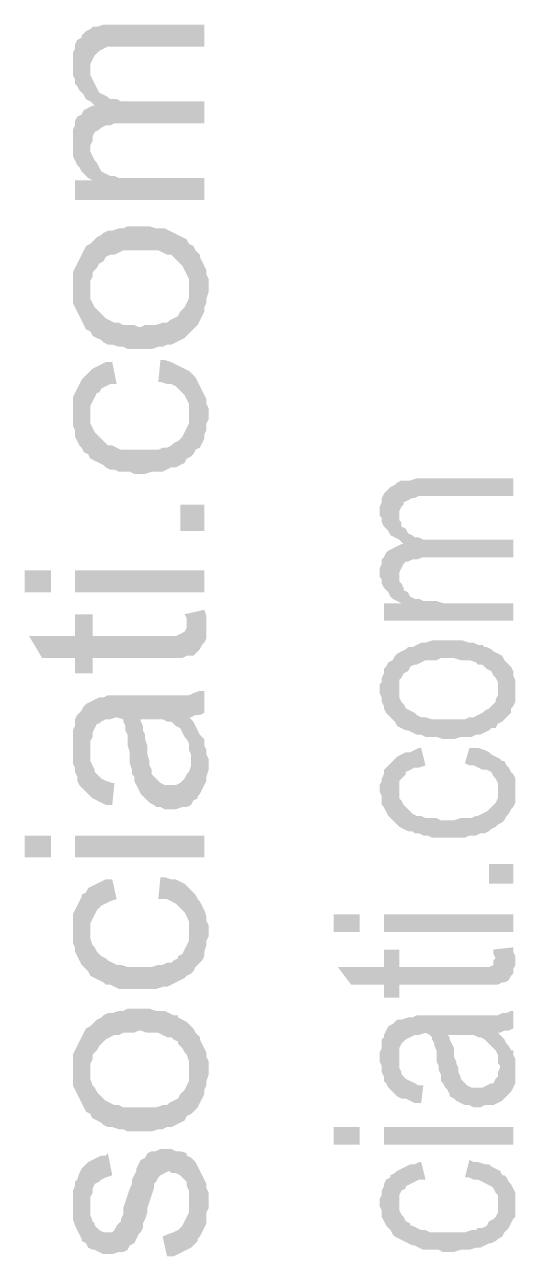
# Model space of a CAD drawing. Header units: millimetres. Extents: x -35.3 to 0.3, y 0.4 to 20.6.
# Drawn here: x -7.1902 to -7.0035, y 1.2152 to 1.6835 of the extents above; entities that cross this region are included whole.
import ezdxf

# ---------------------------------------------------------------- set-up
doc = ezdxf.new("R2010")
doc.units = ezdxf.units.MM
doc.layers.add('PDF _Riempimenti solidi', color=7, linetype='Continuous')

msp = doc.modelspace()

# ---------------------------------------------------------------- hatches: boundary and pattern name
at = {"layer": 'PDF _Riempimenti solidi', "transparency": 33554559}
for points in [[(-7.17183, 1.66851), (-7.17183, 1.66434), (-7.171, 1.66267), (-7.171, 1.66101), (-7.17017, 1.66017), (-7.16933, 1.65851), (-7.16767, 1.65684), (-7.16683, 1.65517), (-7.16517, 1.65434), (-7.16517, 1.66851), (-7.16433, 1.67017), (-7.1635, 1.67184), (-7.16267, 1.67267), (-7.16183, 1.67351), (-7.16017, 1.67434), (-7.1585, 1.67517), (-7.12183, 1.67517), (-7.12183, 1.68351), (-7.16017, 1.68351), (-7.16267, 1.68267), (-7.16433, 1.68267), (-7.16517, 1.68184), (-7.16683, 1.68101), (-7.1685, 1.67934), (-7.1685, 1.67851), (-7.17017, 1.67767), (-7.171, 1.67601), (-7.171, 1.67434), (-7.17183, 1.67267), (-7.17183, 1.67017)], [(-7.16517, 1.65434), (-7.1635, 1.65267), (-7.1635, 1.64267), (-7.16183, 1.64351), (-7.161, 1.64434), (-7.15933, 1.64517), (-7.15767, 1.64517), (-7.156, 1.64601), (-7.12183, 1.64601), (-7.12183, 1.65434), (-7.1535, 1.65434), (-7.15517, 1.65517), (-7.15767, 1.65517), (-7.1585, 1.65601), (-7.16017, 1.65684), (-7.16183, 1.65767), (-7.16267, 1.65934), (-7.16433, 1.66267), (-7.16517, 1.66434), (-7.16517, 1.66684)], [(-7.17183, 1.63934), (-7.17183, 1.63351), (-7.171, 1.63184), (-7.17017, 1.63017), (-7.16933, 1.62934), (-7.1685, 1.62767), (-7.16683, 1.62601), (-7.166, 1.62517), (-7.16517, 1.63684), (-7.16517, 1.63767), (-7.16433, 1.63934), (-7.16433, 1.64101), (-7.1635, 1.64267), (-7.1635, 1.65267), (-7.16433, 1.65267), (-7.166, 1.65184), (-7.16767, 1.65101), (-7.1685, 1.64934), (-7.17017, 1.64851), (-7.171, 1.64684), (-7.171, 1.64517), (-7.17183, 1.64351), (-7.17183, 1.64101)], [(-7.166, 1.62517), (-7.16433, 1.62434), (-7.1635, 1.63184), (-7.16433, 1.63351), (-7.16517, 1.63517), (-7.16517, 1.63684)], [(-7.171, 1.62434), (-7.171, 1.61684), (-7.12183, 1.61684), (-7.12183, 1.62517), (-7.15433, 1.62517), (-7.156, 1.62601), (-7.15767, 1.62601), (-7.15933, 1.62684), (-7.161, 1.62767), (-7.16267, 1.63101), (-7.1635, 1.63184), (-7.16433, 1.62434)], [(-7.17183, 1.58351), (-7.17183, 1.57767), (-7.171, 1.57601), (-7.17017, 1.57434), (-7.16933, 1.57267), (-7.16767, 1.56934), (-7.16683, 1.56767), (-7.16517, 1.56684), (-7.16517, 1.58601), (-7.16433, 1.58767), (-7.16433, 1.58934), (-7.16267, 1.59101), (-7.16183, 1.59267), (-7.16017, 1.59351), (-7.15933, 1.59517), (-7.15767, 1.59601), (-7.156, 1.59601), (-7.15433, 1.59684), (-7.15267, 1.59767), (-7.13933, 1.59767), (-7.13767, 1.59684), (-7.136, 1.59601), (-7.13433, 1.59601), (-7.1335, 1.59517), (-7.13017, 1.59184), (-7.12933, 1.59017), (-7.1285, 1.58851), (-7.12767, 1.58684), (-7.12767, 1.58351), (-7.12683, 1.56684), (-7.126, 1.56767), (-7.12433, 1.56934), (-7.12267, 1.57267), (-7.12183, 1.57434), (-7.12183, 1.57601), (-7.121, 1.57767), (-7.121, 1.57934), (-7.12017, 1.58184), (-7.12017, 1.58684), (-7.121, 1.58851), (-7.121, 1.59017), (-7.12267, 1.59351), (-7.1235, 1.59517), (-7.1235, 1.59601), (-7.12517, 1.59767), (-7.126, 1.59934), (-7.12767, 1.60017), (-7.1285, 1.60184), (-7.13017, 1.60267), (-7.13183, 1.60351), (-7.1335, 1.60434), (-7.13517, 1.60517), (-7.13683, 1.60601), (-7.14017, 1.60601), (-7.14267, 1.60684), (-7.151, 1.60684), (-7.15267, 1.60601), (-7.15433, 1.60601), (-7.15683, 1.60517), (-7.1585, 1.60517), (-7.16017, 1.60434), (-7.161, 1.60351), (-7.16267, 1.60267), (-7.16433, 1.60101), (-7.16517, 1.60017), (-7.16683, 1.59934), (-7.16767, 1.59767), (-7.16933, 1.59434), (-7.17017, 1.59267), (-7.171, 1.59101), (-7.17183, 1.58934), (-7.17183, 1.58517)], [(-7.16517, 1.56684), (-7.16433, 1.56517), (-7.16267, 1.56434), (-7.161, 1.56351), (-7.16017, 1.56267), (-7.1585, 1.56184), (-7.15683, 1.56184), (-7.15433, 1.56101), (-7.15267, 1.56101), (-7.151, 1.56017), (-7.14183, 1.56017), (-7.13933, 1.56101), (-7.13767, 1.56101), (-7.136, 1.56184), (-7.13433, 1.56184), (-7.13267, 1.56267), (-7.131, 1.56351), (-7.12933, 1.56434), (-7.12683, 1.56684), (-7.12767, 1.58351), (-7.12767, 1.57934), (-7.1285, 1.57767), (-7.12933, 1.57601), (-7.131, 1.57434), (-7.13183, 1.57267), (-7.1335, 1.57184), (-7.13517, 1.57101), (-7.136, 1.57017), (-7.13767, 1.57017), (-7.14017, 1.56934), (-7.14433, 1.56934), (-7.146, 1.56851), (-7.14683, 1.56851), (-7.1485, 1.56934), (-7.15267, 1.56934), (-7.15433, 1.57017), (-7.156, 1.57017), (-7.15767, 1.57101), (-7.15933, 1.57184), (-7.16017, 1.57267), (-7.161, 1.57351), (-7.16267, 1.57517), (-7.1635, 1.57601), (-7.16433, 1.57767), (-7.16517, 1.57934), (-7.16517, 1.58351)], [(-7.166, 1.55101), (-7.16517, 1.53601), (-7.16517, 1.53851), (-7.16433, 1.54017), (-7.16267, 1.54351), (-7.16183, 1.54351), (-7.161, 1.54517), (-7.15933, 1.54601), (-7.15767, 1.54684), (-7.15517, 1.54684), (-7.15683, 1.55517), (-7.15933, 1.55517), (-7.161, 1.55434), (-7.16267, 1.55351), (-7.16433, 1.55267)], [(-7.13933, 1.54767), (-7.1385, 1.54767), (-7.136, 1.54684), (-7.13433, 1.54684), (-7.13267, 1.54601), (-7.12933, 1.54267), (-7.1285, 1.54101), (-7.12767, 1.53934), (-7.12767, 1.53517), (-7.12683, 1.51934), (-7.126, 1.52017), (-7.12517, 1.52184), (-7.1235, 1.52267), (-7.12267, 1.52434), (-7.12183, 1.52601), (-7.12183, 1.52767), (-7.121, 1.52934), (-7.121, 1.53184), (-7.12017, 1.53351), (-7.12017, 1.53767), (-7.121, 1.53934), (-7.121, 1.54101), (-7.12267, 1.54434), (-7.12433, 1.54767), (-7.12517, 1.54934), (-7.12767, 1.55184), (-7.12933, 1.55267), (-7.131, 1.55351), (-7.13267, 1.55434), (-7.13433, 1.55517), (-7.13683, 1.55601), (-7.1385, 1.55601)], [(-7.17183, 1.53601), (-7.17183, 1.53101), (-7.171, 1.52934), (-7.171, 1.52684), (-7.17017, 1.52517), (-7.16933, 1.52351), (-7.1685, 1.52267), (-7.16767, 1.52101), (-7.166, 1.52017), (-7.16517, 1.51851), (-7.1635, 1.51767), (-7.16183, 1.51684), (-7.16017, 1.51601), (-7.15933, 1.51517), (-7.15767, 1.51434), (-7.156, 1.51434), (-7.15433, 1.51351), (-7.15017, 1.51351), (-7.1485, 1.51267), (-7.14433, 1.51267), (-7.14183, 1.51351), (-7.13767, 1.51351), (-7.136, 1.51434), (-7.13433, 1.51517), (-7.13267, 1.51517), (-7.131, 1.51601), (-7.12933, 1.51684), (-7.1285, 1.51851), (-7.12683, 1.51934), (-7.12767, 1.53517), (-7.12767, 1.53184), (-7.1285, 1.53017), (-7.12933, 1.52851), (-7.13017, 1.52684), (-7.13183, 1.52517), (-7.1335, 1.52434), (-7.13433, 1.52351), (-7.136, 1.52267), (-7.13767, 1.52267), (-7.13933, 1.52184), (-7.1535, 1.52184), (-7.15517, 1.52267), (-7.15683, 1.52351), (-7.1585, 1.52351), (-7.15933, 1.52434), (-7.161, 1.52601), (-7.1635, 1.52851), (-7.16433, 1.53017), (-7.16517, 1.53184), (-7.16517, 1.53601), (-7.166, 1.55101), (-7.1685, 1.54851), (-7.16933, 1.54684), (-7.17017, 1.54517), (-7.171, 1.54351), (-7.17183, 1.54184), (-7.17183, 1.53767)], [(-7.05517, 1.49851), (-7.05517, 1.49684), (-7.05433, 1.49601), (-7.05433, 1.49434), (-7.0535, 1.49267), (-7.05267, 1.49184), (-7.05183, 1.49101), (-7.051, 1.48934), (-7.04933, 1.48851), (-7.04767, 1.48767), (-7.04767, 1.49851), (-7.04683, 1.50017), (-7.046, 1.50101), (-7.046, 1.50184), (-7.04433, 1.50267), (-7.04267, 1.50351), (-7.04183, 1.50351), (-7.04017, 1.50434), (-7.00433, 1.50434), (-7.00433, 1.51101), (-7.041, 1.51101), (-7.0435, 1.51017), (-7.04683, 1.51017), (-7.0485, 1.50934), (-7.04933, 1.50851), (-7.051, 1.50767), (-7.05267, 1.50601), (-7.0535, 1.50517), (-7.05433, 1.50351), (-7.05433, 1.50184), (-7.05517, 1.50017)], [(-7.12183, 1.49101), (-7.12183, 1.50101), (-7.131, 1.50101), (-7.131, 1.49101)], [(-7.04767, 1.48767), (-7.046, 1.48601), (-7.046, 1.47851), (-7.04517, 1.47934), (-7.04433, 1.47934), (-7.04267, 1.48017), (-7.041, 1.48017), (-7.0385, 1.48101), (-7.00433, 1.48101), (-7.00433, 1.48767), (-7.0385, 1.48767), (-7.04017, 1.48851), (-7.04183, 1.48851), (-7.04267, 1.48934), (-7.04433, 1.49017), (-7.04517, 1.49184), (-7.04683, 1.49267), (-7.04683, 1.49434), (-7.04767, 1.49517), (-7.04767, 1.49684)], [(-7.05517, 1.47517), (-7.05517, 1.47351), (-7.05433, 1.47267), (-7.05433, 1.47101), (-7.0535, 1.46934), (-7.05183, 1.46767), (-7.051, 1.46601), (-7.05017, 1.46517), (-7.0485, 1.46434), (-7.04767, 1.47351), (-7.04767, 1.47517), (-7.04683, 1.47684), (-7.046, 1.47851), (-7.046, 1.48601), (-7.04683, 1.48601), (-7.05017, 1.48434), (-7.05183, 1.48351), (-7.05267, 1.48267), (-7.0535, 1.48101), (-7.05433, 1.48017), (-7.05433, 1.47851), (-7.05517, 1.47684)], [(-7.18017, 1.46767), (-7.18017, 1.47601), (-7.19017, 1.47601), (-7.19017, 1.46767)], [(-7.12183, 1.46767), (-7.12183, 1.47601), (-7.171, 1.47601), (-7.171, 1.46767)], [(-7.0485, 1.46434), (-7.04683, 1.46351), (-7.046, 1.46934), (-7.04683, 1.47101), (-7.04767, 1.47184), (-7.04767, 1.47351)], [(-7.0535, 1.46351), (-7.0535, 1.45684), (-7.00433, 1.45684), (-7.00433, 1.46351), (-7.031, 1.46351), (-7.0335, 1.46434), (-7.0385, 1.46434), (-7.04017, 1.46517), (-7.04183, 1.46517), (-7.0435, 1.46601), (-7.04433, 1.46767), (-7.046, 1.46851), (-7.046, 1.46934), (-7.04683, 1.46351)], [(-7.1885, 1.45101), (-7.1835, 1.44267), (-7.171, 1.44267), (-7.171, 1.43684), (-7.16433, 1.43684), (-7.16433, 1.44267), (-7.13017, 1.44267), (-7.1285, 1.44351), (-7.1285, 1.45601), (-7.1285, 1.45434), (-7.12933, 1.45267), (-7.131, 1.45184), (-7.13267, 1.45101), (-7.16433, 1.45101), (-7.16433, 1.45934), (-7.171, 1.45934), (-7.171, 1.45101)], [(-7.12933, 1.45934), (-7.1285, 1.45767), (-7.1285, 1.44351), (-7.126, 1.44351), (-7.12517, 1.44434), (-7.1235, 1.44601), (-7.12267, 1.44767), (-7.12183, 1.44851), (-7.121, 1.45017), (-7.121, 1.45851), (-7.12183, 1.46101)], [(-7.05517, 1.43101), (-7.05517, 1.42934), (-7.05433, 1.42767), (-7.05433, 1.42601), (-7.0535, 1.42434), (-7.0535, 1.42351), (-7.05267, 1.42184), (-7.05183, 1.42101), (-7.05017, 1.41934), (-7.04933, 1.41851), (-7.0485, 1.41684), (-7.04767, 1.43101), (-7.04767, 1.43434), (-7.04683, 1.43517), (-7.046, 1.43684), (-7.04433, 1.43767), (-7.0435, 1.43934), (-7.04183, 1.44017), (-7.041, 1.44017), (-7.03933, 1.44101), (-7.03767, 1.44184), (-7.0335, 1.44184), (-7.03183, 1.44267), (-7.02683, 1.44267), (-7.02433, 1.44184), (-7.021, 1.44184), (-7.0185, 1.44101), (-7.01767, 1.44017), (-7.016, 1.44017), (-7.01433, 1.43851), (-7.01267, 1.43767), (-7.01183, 1.43601), (-7.011, 1.43517), (-7.01017, 1.43351), (-7.01017, 1.41767), (-7.0085, 1.41851), (-7.00767, 1.41934), (-7.006, 1.42101), (-7.00517, 1.42184), (-7.00517, 1.42351), (-7.00433, 1.42434), (-7.0035, 1.42601), (-7.0035, 1.43434), (-7.00433, 1.43601), (-7.00433, 1.43767), (-7.00517, 1.43934), (-7.00767, 1.44184), (-7.0085, 1.44351), (-7.01017, 1.44434), (-7.01183, 1.44517), (-7.01267, 1.44601), (-7.01433, 1.44684), (-7.01517, 1.44684), (-7.016, 1.44767), (-7.01767, 1.44767), (-7.01933, 1.44851), (-7.021, 1.44851), (-7.0235, 1.44934), (-7.03517, 1.44934), (-7.03767, 1.44851), (-7.03933, 1.44851), (-7.041, 1.44767), (-7.04267, 1.44684), (-7.04433, 1.44684), (-7.04517, 1.44601), (-7.04683, 1.44517), (-7.0485, 1.44434), (-7.04933, 1.44351), (-7.05017, 1.44184), (-7.05183, 1.44101), (-7.05267, 1.43934), (-7.0535, 1.43851), (-7.0535, 1.43684), (-7.05433, 1.43517), (-7.05433, 1.43351), (-7.05517, 1.43267)], [(-7.17183, 1.40934), (-7.17183, 1.40267), (-7.171, 1.40101), (-7.171, 1.39934), (-7.17017, 1.39767), (-7.17017, 1.39601), (-7.16933, 1.39434), (-7.16767, 1.39267), (-7.16517, 1.39017), (-7.16517, 1.41101), (-7.16433, 1.41267), (-7.16433, 1.41434), (-7.16267, 1.41767), (-7.16183, 1.41767), (-7.161, 1.41851), (-7.15933, 1.41934), (-7.15767, 1.41934), (-7.15517, 1.42017), (-7.15267, 1.41934), (-7.15267, 1.41851), (-7.15183, 1.41684), (-7.15183, 1.41517), (-7.151, 1.41351), (-7.151, 1.40934), (-7.15017, 1.40684), (-7.15017, 1.40267), (-7.14933, 1.40017), (-7.14933, 1.39851), (-7.1485, 1.39767), (-7.1485, 1.39601), (-7.14683, 1.39267), (-7.146, 1.41934), (-7.13767, 1.41934), (-7.136, 1.41851), (-7.13433, 1.41851), (-7.13267, 1.41684), (-7.131, 1.41601), (-7.13017, 1.41434), (-7.12933, 1.41267), (-7.1285, 1.41184), (-7.12767, 1.41017), (-7.12767, 1.42017), (-7.12683, 1.42017), (-7.12517, 1.42101), (-7.1235, 1.42101), (-7.12183, 1.42184), (-7.12183, 1.43101), (-7.12183, 1.43017), (-7.1235, 1.43017), (-7.126, 1.42934), (-7.12767, 1.42851), (-7.1585, 1.42851), (-7.16017, 1.42767), (-7.16183, 1.42767), (-7.1635, 1.42684), (-7.16517, 1.42601), (-7.16683, 1.42517), (-7.16767, 1.42434), (-7.1685, 1.42267), (-7.17017, 1.42101), (-7.171, 1.41934), (-7.171, 1.41684), (-7.17183, 1.41517), (-7.17183, 1.41101)], [(-7.0485, 1.41684), (-7.04683, 1.41601), (-7.04517, 1.41517), (-7.04433, 1.41517), (-7.04267, 1.41434), (-7.041, 1.41351), (-7.03933, 1.41351), (-7.03767, 1.41267), (-7.0335, 1.41267), (-7.031, 1.41184), (-7.02683, 1.41184), (-7.02433, 1.41267), (-7.02017, 1.41267), (-7.0185, 1.41351), (-7.01683, 1.41351), (-7.0135, 1.41517), (-7.01267, 1.41601), (-7.011, 1.41601), (-7.01017, 1.41767), (-7.01017, 1.43101), (-7.01017, 1.42851), (-7.011, 1.42684), (-7.011, 1.42601), (-7.01267, 1.42434), (-7.0135, 1.42351), (-7.01517, 1.42267), (-7.016, 1.42184), (-7.01767, 1.42101), (-7.01933, 1.42017), (-7.021, 1.42017), (-7.02267, 1.41934), (-7.03517, 1.41934), (-7.03767, 1.42017), (-7.03933, 1.42017), (-7.041, 1.42101), (-7.04183, 1.42184), (-7.04517, 1.42351), (-7.046, 1.42517), (-7.04683, 1.42601), (-7.04767, 1.42767), (-7.04767, 1.43101)], [(-7.14683, 1.39267), (-7.146, 1.39101), (-7.14267, 1.38767), (-7.141, 1.38684), (-7.14017, 1.38601), (-7.1385, 1.38601), (-7.13683, 1.38517), (-7.13267, 1.38517), (-7.13017, 1.38601), (-7.1285, 1.38601), (-7.12683, 1.38684), (-7.126, 1.38851), (-7.12433, 1.38934), (-7.12433, 1.39017), (-7.1235, 1.39101), (-7.12267, 1.39267), (-7.121, 1.39601), (-7.121, 1.39767), (-7.12017, 1.40017), (-7.12017, 1.40434), (-7.121, 1.40601), (-7.121, 1.40767), (-7.12183, 1.40934), (-7.12183, 1.41184), (-7.12267, 1.41267), (-7.1235, 1.41351), (-7.12433, 1.41517), (-7.126, 1.41851), (-7.12683, 1.40434), (-7.12683, 1.40184), (-7.12767, 1.39934), (-7.1285, 1.39851), (-7.12933, 1.39684), (-7.13017, 1.39601), (-7.131, 1.39517), (-7.13267, 1.39434), (-7.13683, 1.39434), (-7.1385, 1.39517), (-7.13933, 1.39601), (-7.14017, 1.39684), (-7.14183, 1.39851), (-7.14183, 1.40017), (-7.14267, 1.40184), (-7.14267, 1.40351), (-7.1435, 1.40601), (-7.1435, 1.40934), (-7.14433, 1.41184), (-7.14433, 1.41351), (-7.14517, 1.41517), (-7.14517, 1.41684), (-7.146, 1.41851), (-7.146, 1.41934)], [(-7.12767, 1.41017), (-7.12767, 1.40767), (-7.12683, 1.40601), (-7.12683, 1.40434), (-7.126, 1.41851), (-7.12767, 1.42017)], [(-7.16517, 1.39017), (-7.16433, 1.38934), (-7.15933, 1.38684), (-7.15683, 1.38684), (-7.156, 1.39517), (-7.15683, 1.39517), (-7.15933, 1.39601), (-7.161, 1.39684), (-7.16183, 1.39767), (-7.1635, 1.39934), (-7.1635, 1.40017), (-7.16433, 1.40184), (-7.16517, 1.40351), (-7.16517, 1.40767)], [(-7.05517, 1.39267), (-7.05517, 1.39184), (-7.05433, 1.39017), (-7.05433, 1.38684), (-7.0535, 1.38601), (-7.05267, 1.38434), (-7.05183, 1.38267), (-7.05017, 1.38101), (-7.04933, 1.38017), (-7.04767, 1.37851), (-7.046, 1.37767), (-7.04433, 1.37684), (-7.04267, 1.37684), (-7.04183, 1.37601), (-7.04017, 1.37601), (-7.0385, 1.37517), (-7.03683, 1.37517), (-7.03517, 1.37434), (-7.02267, 1.37434), (-7.021, 1.37517), (-7.0185, 1.37517), (-7.01683, 1.37601), (-7.01517, 1.37601), (-7.0135, 1.37684), (-7.01267, 1.37767), (-7.011, 1.37851), (-7.01017, 1.37934), (-7.01017, 1.39267), (-7.01017, 1.38934), (-7.011, 1.38767), (-7.01183, 1.38684), (-7.0135, 1.38517), (-7.01433, 1.38434), (-7.016, 1.38351), (-7.01767, 1.38267), (-7.0185, 1.38267), (-7.02017, 1.38184), (-7.02433, 1.38184), (-7.02683, 1.38101), (-7.03183, 1.38101), (-7.0335, 1.38184), (-7.03767, 1.38184), (-7.03933, 1.38267), (-7.041, 1.38267), (-7.04267, 1.38351), (-7.0435, 1.38434), (-7.046, 1.38684), (-7.04683, 1.38851), (-7.04767, 1.38934), (-7.04767, 1.39267), (-7.0485, 1.40517), (-7.04933, 1.40434), (-7.051, 1.40267), (-7.05267, 1.40101), (-7.0535, 1.40017), (-7.0535, 1.39851), (-7.05433, 1.39684), (-7.05433, 1.39601), (-7.05517, 1.39434)], [(-7.0485, 1.40517), (-7.04767, 1.39267), (-7.04767, 1.39601), (-7.04517, 1.39851), (-7.04517, 1.39934), (-7.0435, 1.40017), (-7.04183, 1.40101), (-7.04017, 1.40101), (-7.03767, 1.40184), (-7.03933, 1.40851), (-7.04017, 1.40851), (-7.04183, 1.40767), (-7.0435, 1.40684), (-7.04517, 1.40684), (-7.04683, 1.40601)], [(-7.02267, 1.40267), (-7.021, 1.40184), (-7.01933, 1.40184), (-7.01767, 1.40101), (-7.016, 1.40017), (-7.01433, 1.40017), (-7.01267, 1.39934), (-7.01183, 1.39767), (-7.011, 1.39684), (-7.01017, 1.39517), (-7.01017, 1.37934), (-7.0085, 1.38017), (-7.00767, 1.38101), (-7.00683, 1.38267), (-7.006, 1.38351), (-7.00517, 1.38517), (-7.00433, 1.38601), (-7.0035, 1.38767), (-7.0035, 1.39684), (-7.00433, 1.39851), (-7.00517, 1.39934), (-7.006, 1.40101), (-7.00683, 1.40184), (-7.00767, 1.40351), (-7.0085, 1.40351), (-7.00933, 1.40434), (-7.011, 1.40517), (-7.01267, 1.40601), (-7.0135, 1.40684), (-7.01517, 1.40767), (-7.01767, 1.40851), (-7.021, 1.40851)], [(-7.18017, 1.36684), (-7.18017, 1.37517), (-7.19017, 1.37517), (-7.19017, 1.36684)], [(-7.12183, 1.36684), (-7.12183, 1.37517), (-7.171, 1.37517), (-7.171, 1.36684)], [(-7.00433, 1.35684), (-7.00433, 1.36434), (-7.0135, 1.36434), (-7.0135, 1.35684)], [(-7.166, 1.35517), (-7.16517, 1.33934), (-7.16517, 1.34184), (-7.16433, 1.34351), (-7.16267, 1.34684), (-7.16183, 1.34767), (-7.161, 1.34851), (-7.15767, 1.35017), (-7.15517, 1.35101), (-7.15683, 1.35851), (-7.15933, 1.35851), (-7.161, 1.35767), (-7.16267, 1.35684), (-7.16433, 1.35601)], [(-7.13933, 1.35101), (-7.136, 1.35101), (-7.13433, 1.35017), (-7.13267, 1.34934), (-7.13183, 1.34851), (-7.13017, 1.34684), (-7.12933, 1.34601), (-7.1285, 1.34434), (-7.12767, 1.34267), (-7.12767, 1.33934), (-7.12683, 1.32267), (-7.126, 1.32351), (-7.12517, 1.32517), (-7.12267, 1.32767), (-7.12183, 1.32934), (-7.12183, 1.33101), (-7.121, 1.33351), (-7.121, 1.33517), (-7.12017, 1.33684), (-7.12017, 1.34101), (-7.121, 1.34267), (-7.121, 1.34434), (-7.12183, 1.34684), (-7.12267, 1.34851), (-7.1235, 1.35017), (-7.12433, 1.35101), (-7.12517, 1.35267), (-7.12933, 1.35684), (-7.131, 1.35767), (-7.13267, 1.35851), (-7.13433, 1.35851), (-7.13683, 1.35934), (-7.1385, 1.35934)], [(-7.17183, 1.33934), (-7.17183, 1.33434), (-7.171, 1.33267), (-7.171, 1.33101), (-7.17017, 1.32934), (-7.16933, 1.32767), (-7.1685, 1.32601), (-7.16767, 1.32517), (-7.166, 1.32351), (-7.16517, 1.32184), (-7.1635, 1.32101), (-7.16183, 1.32017), (-7.16017, 1.31934), (-7.15933, 1.31851), (-7.15767, 1.31851), (-7.156, 1.31767), (-7.15433, 1.31684), (-7.14017, 1.31684), (-7.13767, 1.31767), (-7.136, 1.31767), (-7.13267, 1.31934), (-7.131, 1.32017), (-7.12933, 1.32101), (-7.1285, 1.32184), (-7.12683, 1.32267), (-7.12767, 1.33934), (-7.12767, 1.33517), (-7.1285, 1.33351), (-7.12933, 1.33184), (-7.13017, 1.33017), (-7.13183, 1.32934), (-7.13183, 1.32851), (-7.1335, 1.32767), (-7.13433, 1.32684), (-7.136, 1.32684), (-7.13767, 1.32601), (-7.13933, 1.32601), (-7.14183, 1.32517), (-7.151, 1.32517), (-7.1535, 1.32601), (-7.15517, 1.32601), (-7.15683, 1.32684), (-7.1585, 1.32767), (-7.15933, 1.32851), (-7.161, 1.32934), (-7.16267, 1.33101), (-7.1635, 1.33267), (-7.16433, 1.33351), (-7.16517, 1.33601), (-7.16517, 1.33934), (-7.166, 1.35517), (-7.16683, 1.35351), (-7.1685, 1.35267), (-7.1685, 1.35184), (-7.16933, 1.35017), (-7.17017, 1.34851), (-7.171, 1.34684), (-7.17183, 1.34517), (-7.17183, 1.34101)], [(-7.06267, 1.33851), (-7.06267, 1.34517), (-7.07267, 1.34517), (-7.07267, 1.33851)], [(-7.00433, 1.33851), (-7.00433, 1.34517), (-7.0535, 1.34517), (-7.0535, 1.33851)], [(-7.071, 1.32517), (-7.066, 1.31851), (-7.0535, 1.31851), (-7.0535, 1.31351), (-7.04767, 1.31351), (-7.04767, 1.31851), (-7.011, 1.31851), (-7.011, 1.32851), (-7.01183, 1.32767), (-7.01183, 1.32601), (-7.0135, 1.32517), (-7.04767, 1.32517), (-7.04767, 1.33184), (-7.0535, 1.33184), (-7.0535, 1.32517)], [(-7.01183, 1.33184), (-7.01183, 1.33017), (-7.011, 1.32851), (-7.011, 1.31851), (-7.01017, 1.31851), (-7.0085, 1.31934), (-7.00767, 1.31934), (-7.006, 1.32017), (-7.00517, 1.32184), (-7.00433, 1.32267), (-7.00433, 1.32434), (-7.0035, 1.32601), (-7.0035, 1.32934), (-7.00433, 1.33101), (-7.00433, 1.33267)], [(-7.17183, 1.28601), (-7.17183, 1.28017), (-7.171, 1.27851), (-7.17017, 1.27684), (-7.16933, 1.27517), (-7.16767, 1.27184), (-7.16683, 1.27017), (-7.16517, 1.26934), (-7.16517, 1.28851), (-7.16433, 1.29017), (-7.16433, 1.29184), (-7.16267, 1.29351), (-7.16183, 1.29517), (-7.16017, 1.29684), (-7.15933, 1.29767), (-7.15767, 1.29851), (-7.156, 1.29934), (-7.15433, 1.29934), (-7.15267, 1.30017), (-7.1485, 1.30017), (-7.14683, 1.30101), (-7.146, 1.30101), (-7.1435, 1.30017), (-7.13933, 1.30017), (-7.13767, 1.29934), (-7.136, 1.29851), (-7.13433, 1.29851), (-7.1335, 1.29767), (-7.13183, 1.29684), (-7.13183, 1.29601), (-7.13017, 1.29434), (-7.12933, 1.29267), (-7.1285, 1.29184), (-7.12767, 1.28934), (-7.12767, 1.28601), (-7.12683, 1.26934), (-7.126, 1.27017), (-7.12433, 1.27184), (-7.12267, 1.27517), (-7.12183, 1.27684), (-7.12183, 1.27851), (-7.121, 1.28017), (-7.121, 1.28184), (-7.12017, 1.28434), (-7.12017, 1.28934), (-7.121, 1.29101), (-7.121, 1.29267), (-7.12267, 1.29601), (-7.1235, 1.29767), (-7.1235, 1.29851), (-7.12517, 1.30017), (-7.126, 1.30184), (-7.12767, 1.30351), (-7.1285, 1.30434), (-7.13017, 1.30517), (-7.13183, 1.30601), (-7.13183, 1.30684), (-7.1335, 1.30684), (-7.13517, 1.30767), (-7.13683, 1.30851), (-7.14017, 1.30851), (-7.14267, 1.30934), (-7.151, 1.30934), (-7.15267, 1.30851), (-7.15433, 1.30851), (-7.15683, 1.30767), (-7.1585, 1.30767), (-7.16017, 1.30684), (-7.161, 1.30601), (-7.16267, 1.30517), (-7.16433, 1.30351), (-7.16517, 1.30267), (-7.16683, 1.30184), (-7.16767, 1.30017), (-7.1685, 1.29851), (-7.16933, 1.29684), (-7.17017, 1.29517), (-7.171, 1.29351), (-7.17183, 1.29184), (-7.17183, 1.28767)], [(-7.05517, 1.29101), (-7.05517, 1.28934), (-7.05433, 1.28767), (-7.05433, 1.28517), (-7.0535, 1.28351), (-7.0535, 1.28184), (-7.05267, 1.28101), (-7.05183, 1.27934), (-7.051, 1.27851), (-7.0485, 1.27601), (-7.04767, 1.29017), (-7.04767, 1.29434), (-7.04683, 1.29601), (-7.04517, 1.29767), (-7.0435, 1.29851), (-7.04183, 1.29934), (-7.04017, 1.29934), (-7.03767, 1.30017), (-7.036, 1.29934), (-7.03517, 1.29851), (-7.03517, 1.29767), (-7.03433, 1.29601), (-7.03433, 1.29517), (-7.0335, 1.29351), (-7.0335, 1.28934), (-7.03267, 1.28767), (-7.03267, 1.28601), (-7.03183, 1.28434), (-7.03183, 1.28184), (-7.031, 1.28101), (-7.03017, 1.27934), (-7.02933, 1.27851), (-7.02933, 1.29934), (-7.01933, 1.29934), (-7.01767, 1.29851), (-7.01683, 1.29851), (-7.01517, 1.29767), (-7.01433, 1.29684), (-7.01267, 1.29517), (-7.01183, 1.29434), (-7.011, 1.29351), (-7.01017, 1.29184), (-7.01017, 1.30017), (-7.00933, 1.30017), (-7.00767, 1.30101), (-7.006, 1.30101), (-7.00433, 1.30184), (-7.00433, 1.30851), (-7.00517, 1.30851), (-7.00683, 1.30767), (-7.0085, 1.30767), (-7.01017, 1.30684), (-7.041, 1.30684), (-7.04267, 1.30601), (-7.04433, 1.30601), (-7.04683, 1.30517), (-7.0485, 1.30517), (-7.05017, 1.30351), (-7.05183, 1.30267), (-7.05267, 1.30101), (-7.0535, 1.29934), (-7.0535, 1.29851), (-7.05433, 1.29767), (-7.05433, 1.29434), (-7.05517, 1.29267)], [(-7.02933, 1.27851), (-7.0285, 1.27684), (-7.0285, 1.27601), (-7.02683, 1.27517), (-7.026, 1.27434), (-7.02433, 1.27351), (-7.02267, 1.27267), (-7.021, 1.27267), (-7.01933, 1.27184), (-7.01683, 1.27184), (-7.01517, 1.27267), (-7.01183, 1.27267), (-7.01017, 1.27351), (-7.0085, 1.27434), (-7.00683, 1.27601), (-7.006, 1.27684), (-7.00517, 1.27767), (-7.00433, 1.27934), (-7.0035, 1.28101), (-7.0035, 1.29017), (-7.00433, 1.29184), (-7.00433, 1.29351), (-7.00517, 1.29351), (-7.006, 1.29517), (-7.00683, 1.29601), (-7.00767, 1.29767), (-7.00933, 1.29934), (-7.00933, 1.28684), (-7.01017, 1.28517), (-7.01017, 1.28351), (-7.011, 1.28267), (-7.01183, 1.28101), (-7.01267, 1.28101), (-7.01433, 1.28017), (-7.016, 1.27934), (-7.02017, 1.27934), (-7.02183, 1.28017), (-7.0235, 1.28184), (-7.02433, 1.28267), (-7.02433, 1.28351), (-7.02517, 1.28517), (-7.02517, 1.28684), (-7.026, 1.28851), (-7.026, 1.28934), (-7.02683, 1.29101), (-7.02683, 1.29434), (-7.02767, 1.29601), (-7.0285, 1.29767), (-7.0285, 1.29851), (-7.02933, 1.29934)], [(-7.01017, 1.29184), (-7.01017, 1.28851), (-7.00933, 1.28767), (-7.00933, 1.29934), (-7.01017, 1.30017)], [(-7.0485, 1.27601), (-7.04683, 1.27517), (-7.04517, 1.27517), (-7.0435, 1.27434), (-7.04183, 1.27351), (-7.03933, 1.27351), (-7.0385, 1.28017), (-7.04017, 1.28017), (-7.04183, 1.28101), (-7.0435, 1.28184), (-7.04517, 1.28267), (-7.046, 1.28351), (-7.04683, 1.28434), (-7.04683, 1.28517), (-7.04767, 1.28684), (-7.04767, 1.29017)], [(-7.16517, 1.26934), (-7.16433, 1.26767), (-7.161, 1.26601), (-7.16017, 1.26517), (-7.1585, 1.26434), (-7.15683, 1.26434), (-7.15433, 1.26351), (-7.15267, 1.26351), (-7.151, 1.26267), (-7.14183, 1.26267), (-7.13933, 1.26351), (-7.13767, 1.26351), (-7.136, 1.26434), (-7.13433, 1.26434), (-7.13267, 1.26517), (-7.131, 1.26601), (-7.12933, 1.26684), (-7.1285, 1.26851), (-7.12683, 1.26934), (-7.12767, 1.28601), (-7.12767, 1.28184), (-7.1285, 1.28017), (-7.12933, 1.27851), (-7.131, 1.27684), (-7.13183, 1.27517), (-7.1335, 1.27434), (-7.13517, 1.27351), (-7.136, 1.27267), (-7.13767, 1.27267), (-7.14017, 1.27184), (-7.15267, 1.27184), (-7.15433, 1.27267), (-7.156, 1.27267), (-7.15767, 1.27351), (-7.15933, 1.27434), (-7.16017, 1.27517), (-7.16267, 1.27767), (-7.1635, 1.27934), (-7.16433, 1.28017), (-7.16517, 1.28267), (-7.16517, 1.28601)], [(-7.06267, 1.25767), (-7.06267, 1.26434), (-7.07267, 1.26434), (-7.07267, 1.25767)], [(-7.00433, 1.25767), (-7.00433, 1.26434), (-7.0535, 1.26434), (-7.0535, 1.25767)], [(-7.166, 1.21851), (-7.16433, 1.21767), (-7.1635, 1.21767), (-7.16183, 1.21684), (-7.16017, 1.21601), (-7.15683, 1.21601), (-7.15433, 1.21684), (-7.15267, 1.21684), (-7.151, 1.21767), (-7.15017, 1.21934), (-7.1485, 1.22017), (-7.14683, 1.22351), (-7.146, 1.22434), (-7.14517, 1.22601), (-7.14517, 1.22767), (-7.14433, 1.22934), (-7.1435, 1.23184), (-7.1435, 1.23351), (-7.14267, 1.23601), (-7.14183, 1.23851), (-7.141, 1.24101), (-7.141, 1.24267), (-7.14017, 1.24351), (-7.13933, 1.24517), (-7.1385, 1.24601), (-7.13683, 1.24684), (-7.13517, 1.24767), (-7.13433, 1.24684), (-7.13267, 1.24684), (-7.131, 1.24601), (-7.1285, 1.24351), (-7.1285, 1.24184), (-7.12767, 1.24017), (-7.12767, 1.23601), (-7.12683, 1.21851), (-7.12433, 1.22101), (-7.12433, 1.22184), (-7.1235, 1.22267), (-7.12267, 1.22434), (-7.121, 1.22767), (-7.121, 1.23184), (-7.12017, 1.23351), (-7.12017, 1.23934), (-7.121, 1.24101), (-7.121, 1.24267), (-7.12267, 1.24601), (-7.12433, 1.24934), (-7.12517, 1.25101), (-7.12683, 1.25267), (-7.1285, 1.25351), (-7.1285, 1.25434), (-7.131, 1.25517), (-7.13267, 1.25517), (-7.13433, 1.25601), (-7.1385, 1.25601), (-7.14017, 1.25517), (-7.14183, 1.25517), (-7.1435, 1.25434), (-7.14433, 1.25267), (-7.146, 1.25184), (-7.14683, 1.25017), (-7.14767, 1.24851), (-7.14767, 1.24767), (-7.1485, 1.24601), (-7.14933, 1.24434), (-7.14933, 1.24267), (-7.15017, 1.24101), (-7.151, 1.23851), (-7.15183, 1.23601), (-7.15267, 1.23351), (-7.15267, 1.23101), (-7.1535, 1.22934), (-7.1535, 1.22851), (-7.15517, 1.22684), (-7.156, 1.22517), (-7.15683, 1.22434), (-7.16017, 1.22434), (-7.16183, 1.22517), (-7.1635, 1.22684), (-7.1635, 1.22767), (-7.16433, 1.22851), (-7.16517, 1.23101), (-7.16517, 1.23517)], [(-7.17183, 1.23434), (-7.17183, 1.22934), (-7.171, 1.22684), (-7.17017, 1.22517), (-7.16933, 1.22351), (-7.1685, 1.22184), (-7.1685, 1.22101), (-7.16683, 1.22017), (-7.166, 1.21851), (-7.16517, 1.23517), (-7.16517, 1.23767), (-7.16433, 1.23934), (-7.16433, 1.24101), (-7.1635, 1.24267), (-7.16183, 1.24351), (-7.161, 1.24434), (-7.15933, 1.24517), (-7.15683, 1.24601), (-7.1585, 1.25434), (-7.15933, 1.25351), (-7.161, 1.25351), (-7.16267, 1.25267), (-7.16433, 1.25184), (-7.166, 1.25101), (-7.16767, 1.24934), (-7.1685, 1.24851), (-7.16933, 1.24684), (-7.17017, 1.24434), (-7.171, 1.24351), (-7.171, 1.24184), (-7.17183, 1.24017), (-7.17183, 1.23684)], [(-7.0485, 1.24767), (-7.04767, 1.23517), (-7.04767, 1.23851), (-7.04683, 1.24017), (-7.04517, 1.24101), (-7.04517, 1.24184), (-7.0435, 1.24267), (-7.04183, 1.24351), (-7.04017, 1.24434), (-7.03767, 1.24434), (-7.03933, 1.25101), (-7.04017, 1.25101), (-7.04183, 1.25017), (-7.0435, 1.25017), (-7.04517, 1.24934), (-7.04683, 1.24851)], [(-7.02267, 1.24517), (-7.021, 1.24517), (-7.01933, 1.24434), (-7.01767, 1.24434), (-7.016, 1.24351), (-7.01433, 1.24267), (-7.01267, 1.24184), (-7.01183, 1.24101), (-7.011, 1.23934), (-7.01017, 1.23851), (-7.01017, 1.22184), (-7.0085, 1.22267), (-7.00767, 1.22434), (-7.006, 1.22601), (-7.00517, 1.22767), (-7.00433, 1.22934), (-7.0035, 1.23017), (-7.0035, 1.23934), (-7.00433, 1.24101), (-7.00517, 1.24267), (-7.006, 1.24351), (-7.00683, 1.24517), (-7.00767, 1.24601), (-7.0085, 1.24601), (-7.00933, 1.24767), (-7.011, 1.24851), (-7.01267, 1.24934), (-7.0135, 1.25017), (-7.01517, 1.25017), (-7.01767, 1.25101), (-7.01933, 1.25101), (-7.021, 1.25184)], [(-7.05517, 1.23517), (-7.05517, 1.23434), (-7.05433, 1.23267), (-7.05433, 1.23017), (-7.0535, 1.22851), (-7.05267, 1.22684), (-7.051, 1.22517), (-7.05017, 1.22351), (-7.04933, 1.22267), (-7.04767, 1.22184), (-7.046, 1.22101), (-7.04433, 1.22017), (-7.04267, 1.21934), (-7.04183, 1.21934), (-7.04017, 1.21851), (-7.0385, 1.21767), (-7.03267, 1.21767), (-7.031, 1.21684), (-7.02683, 1.21684), (-7.02433, 1.21767), (-7.021, 1.21767), (-7.0185, 1.21851), (-7.01683, 1.21851), (-7.01517, 1.21934), (-7.0135, 1.22017), (-7.01267, 1.22017), (-7.011, 1.22101), (-7.01017, 1.22184), (-7.01017, 1.23517), (-7.01017, 1.23184), (-7.011, 1.23017), (-7.01183, 1.22934), (-7.0135, 1.22851), (-7.01433, 1.22684), (-7.016, 1.22601), (-7.01767, 1.22601), (-7.0185, 1.22517), (-7.02017, 1.22517), (-7.02267, 1.22434), (-7.036, 1.22434), (-7.03767, 1.22517), (-7.03933, 1.22517), (-7.041, 1.22601), (-7.04267, 1.22684), (-7.0435, 1.22684), (-7.0435, 1.22767), (-7.04517, 1.22851), (-7.046, 1.23017), (-7.04683, 1.23101), (-7.04767, 1.23267), (-7.04767, 1.23517), (-7.0485, 1.24767), (-7.04933, 1.24684), (-7.051, 1.24601), (-7.051, 1.24517), (-7.05267, 1.24434), (-7.0535, 1.24267), (-7.0535, 1.24184), (-7.05433, 1.24017), (-7.05433, 1.23851), (-7.05517, 1.23684)], [(-7.13767, 1.22267), (-7.136, 1.21517), (-7.1335, 1.21517), (-7.13183, 1.21601), (-7.13017, 1.21684), (-7.1285, 1.21767), (-7.12683, 1.21851), (-7.12767, 1.23601), (-7.12767, 1.23184), (-7.1285, 1.23017), (-7.12933, 1.22851), (-7.13017, 1.22684), (-7.13183, 1.22517), (-7.1335, 1.22434), (-7.136, 1.22351)]]:
    msp.add_hatch(color=256, dxfattribs=at).paths.add_polyline_path(points)

doc.saveas('drawing.dxf')
